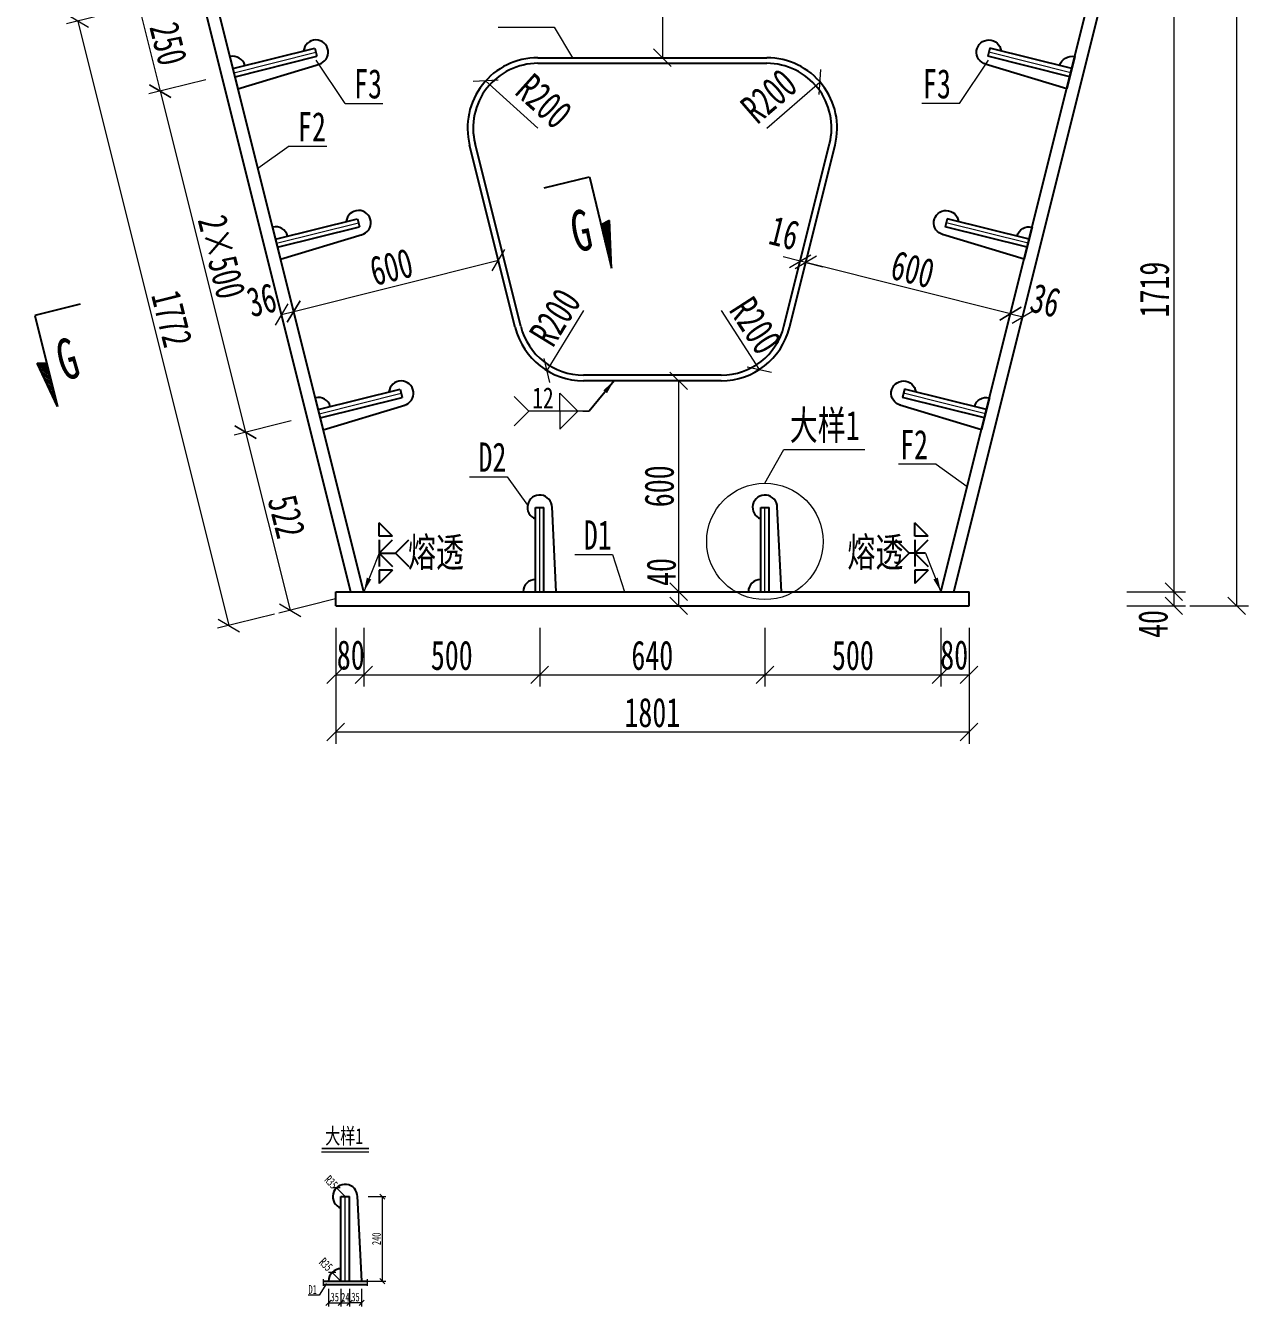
# Model space of a CAD drawing. Header units: millimetres. Extents: x -411717 to -116098, y 0 to 693159.
# Drawn here: x -184291 to -180815, y 360052 to 363695 of the extents above; entities that cross this region are included whole.
import ezdxf
from ezdxf.enums import TextEntityAlignment as Align

# ---------------------------------------------------------------- set-up
doc = ezdxf.new("R2010")
doc.units = ezdxf.units.MM
doc.header["$LTSCALE"] = 2
doc.header["$PDMODE"] = 3
doc.header["$PDSIZE"] = -10
doc.layers.get('Defpoints').update_dxf_attribs({"color": 8, "lineweight": 9})
doc.layers.add('dim', color=3, linetype='Continuous')
doc.layers.add('焊缝', color=7, linetype='Continuous')
for name, color, linetype, lineweight in [('加粗线', 6, 'Continuous', 25), ('文字', 7, 'Continuous', 15), ('标注', 4, 'Continuous', 13), ('横隔板', 6, 'Continuous', 25), ('细实线', 4, 'Continuous', 15), ('细线', 4, 'Continuous', 15), ('钢板粗线', 1, 'Continuous', 25)]:
    doc.layers.add(name, color=color, linetype=linetype, lineweight=lineweight)
doc.styles.add('111', font='仿宋_GB2312.ttf', dxfattribs={"width": 0.7})
doc.styles.add('BM_Dim', font='仿宋_GB2312.ttf', dxfattribs={"width": 0.85})
doc.styles.add('SMEDI', font='仿宋_GB2312.ttf', dxfattribs={"width": 0.75})
doc.styles.get("Standard").update_dxf_attribs({"font": '仿宋_GB2312.ttf'})
doc.dimstyles.new('200', dxfattribs={"dimscale": 0, "dimtxt": 2.5, "dimasz": 1.5, "dimexe": 1, "dimexo": 1, "dimgap": 0.4, "dimtad": 1, "dimdec": 0, "dimdsep": 46, "dimtxsty": '111', "dimblk": 'OBLIQUE', "dimcen": 0, "dimclrd": 256, "dimclre": 256, "dimclrt": 256, "dimadec": 1, "dimazin": 2, "dimtfac": 1, "dimtdec": 0, "dimtmove": 2, "dimatfit": 3, "dimfxl": 4, "dimfxlon": 1, "dimtolj": 1, "dimlwd": -1, "dimlwe": -1, "dimarcsym": 0})
doc.dimstyles.new('MSteel_1.0_1.0', dxfattribs={"dimtxt": 3, "dimasz": 1.2, "dimexe": 1, "dimexo": 1, "dimgap": 1, "dimtad": 3, "dimtoh": 1, "dimdec": 0, "dimzin": 0, "dimdsep": 46, "dimtxsty": 'Standard', "dimblk": 'ARCHTICK', "dimcen": 0.09, "dimclrd": 3, "dimclre": 3, "dimadec": 0, "dimazin": 0, "dimtfac": 1, "dimtdec": 4, "dimtofl": 0, "dimtmove": 0, "dimatfit": 3, "dimfxl": 1, "dimtolj": 1, "dimtzin": 0, "dimarcsym": 0})

# ---------------------------------------------------------------- blocks, each defined once
blk = doc.blocks.new('_Oblique')
at = {"color": 0, "linetype": 'ByBlock', "lineweight": -2}
blk.add_line((-0.5, -0.5), (0.5, 0.5), dxfattribs=at)
blk = doc.blocks.new('*D45')
at = {"layer": 'Defpoints', "color": 0, "transparency": 16777216}
for p in [(-182089.4, 363024.8), (-182094.7, 363003.7), (-182079.2, 362999.8)]:
    blk.add_point(p, dxfattribs=at)
at = {"layer": '细实线', "transparency": 16777216}
for p, q in [((-182089.4, 363024.8), (-182081.3, 363057.2)), ((-182073.9, 363020.9), (-182065.8, 363053.3)), ((-182089.4, 363024.8), (-182137.9, 363036.9)), ((-182073.9, 363020.9), (-182089.4, 363024.8)), ((-182073.9, 363020.9), (-182025.4, 363008.8))]:
    blk.add_line(p, q, dxfattribs=at)
at = {"layer": '细实线', "transparency": 16777216, "xscale": 50, "yscale": 50, "zscale": 50}
for p, rotation in [((-182089.4, 363024.8), 345.9637565319724), ((-182073.9, 363020.9), 165.9637565319724)]:
    blk.add_blockref('_Oblique', p, dxfattribs=dict(at, rotation=rotation))
at = {"layer": '细实线', "transparency": 16777216, "insert": (-182134.9, 363104.7), "char_height": 83.33, "attachment_point": 5, "rotation": 345.9638, "style": '111'}
blk.add_mtext('\\A1;16', dxfattribs=at)
blk = doc.blocks.new('*D40')
at = {"layer": 'Defpoints', "color": 0, "transparency": 16777216}
for p in [(-182618.6, 362684.5), (-182495.8, 362084.5), (-182435, 362084.5)]:
    blk.add_point(p, dxfattribs=at)
at = {"layer": '细实线', "transparency": 16777216}
for p, q in [((-182568.4, 362684.5), (-182401.7, 362684.5)), ((-182435, 362684.5), (-182435, 362084.5)), ((-182462.4, 362084.5), (-182401.7, 362084.5))]:
    blk.add_line(p, q, dxfattribs=at)
at = {"layer": '细实线', "transparency": 16777216, "xscale": 49.99999999999995, "yscale": 49.99999999999995, "zscale": 49.99999999999995}
for p, rotation in [((-182435, 362684.5), 90), ((-182435, 362084.5), 270)]:
    blk.add_blockref('_Oblique', p, dxfattribs=dict(at, rotation=rotation))
at = {"layer": '细实线', "transparency": 16777216, "insert": (-182490, 362384.5), "char_height": 83.33, "attachment_point": 5, "rotation": 90, "style": '111'}
blk.add_mtext('\\A1;600', dxfattribs=at)
blk = doc.blocks.new('*D46')
at = {"layer": 'Defpoints', "color": 0, "transparency": 16777216}
for p in [(-182509.8, 364003.5), (-182509.8, 363603.5), (-182481.3, 363603.5)]:
    blk.add_point(p, dxfattribs=at)
at = {"layer": '细实线', "transparency": 16777216}
for p, q in [((-182481.3, 364003.5), (-182447.9, 364003.5)), ((-182481.3, 364003.5), (-182481.3, 363603.5)), ((-182481.3, 363603.5), (-182447.9, 363603.5))]:
    blk.add_line(p, q, dxfattribs=at)
at = {"layer": '细实线', "transparency": 16777216, "xscale": 49.99999999999995, "yscale": 49.99999999999995, "zscale": 49.99999999999995}
for p, rotation in [((-182481.3, 364003.5), 90), ((-182481.3, 363603.5), 270)]:
    blk.add_blockref('_Oblique', p, dxfattribs=dict(at, rotation=rotation))
at = {"layer": '细实线', "transparency": 16777216, "insert": (-182536.3, 363803.5), "char_height": 83.33, "attachment_point": 5, "rotation": 90, "style": '111'}
blk.add_mtext('\\A1;400', dxfattribs=at)
blk = doc.blocks.new('*D43')
at = {"layer": 'Defpoints', "color": 0, "transparency": 16777216}
for p in [(-182947.3, 363027.5), (-182947.3, 363027.3), (-183529.4, 362881.8)]:
    blk.add_point(p, dxfattribs=at)
at = {"layer": '细实线', "transparency": 16777216}
for p, q in [((-182947.3, 363027.5), (-182955.4, 363059.8)), ((-183529.4, 362882), (-182947.3, 363027.5)), ((-183529.4, 362882), (-183537.5, 362914.3))]:
    blk.add_line(p, q, dxfattribs=at)
at = {"layer": '细实线', "transparency": 16777216, "xscale": 49.99999999999995, "yscale": 49.99999999999995, "zscale": 49.99999999999995}
for p, rotation in [((-182947.3, 363027.5), 14.03624346793188), ((-183529.4, 362882), 194.0362434679319)]:
    blk.add_blockref('_Oblique', p, dxfattribs=dict(at, rotation=rotation))
at = {"layer": '细实线', "transparency": 16777216, "insert": (-183251.7, 363008.1), "char_height": 83.33, "attachment_point": 5, "rotation": 14.0362, "style": '111'}
blk.add_mtext('\\A1;600', dxfattribs=at)
blk = doc.blocks.new('*D44')
at = {"layer": 'Defpoints', "color": 0, "transparency": 16777216}
for p in [(-182073.9, 363020.9), (-182073.9, 363020.9), (-181491.8, 362875.4)]:
    blk.add_point(p, dxfattribs=at)
at = {"layer": '细实线', "transparency": 16777216}
for p, q in [((-182073.9, 363020.9), (-182082, 362988.6)), ((-181491.8, 362875.4), (-182073.9, 363020.9)), ((-181491.8, 362875.4), (-181499.9, 362843.1))]:
    blk.add_line(p, q, dxfattribs=at)
at = {"layer": '细实线', "transparency": 16777216, "xscale": 49.99999999999995, "yscale": 49.99999999999995, "zscale": 49.99999999999995}
for p, rotation in [((-182073.9, 363020.9), 165.9637565320641), ((-181491.8, 362875.4), 345.9637565320641)]:
    blk.add_blockref('_Oblique', p, dxfattribs=dict(at, rotation=rotation))
at = {"layer": '细实线', "transparency": 16777216, "insert": (-181769.5, 363001.5), "char_height": 83.33, "attachment_point": 5, "rotation": 345.9638, "style": '111'}
blk.add_mtext('\\A1;600', dxfattribs=at)
blk = doc.blocks.new('24-240加劲 有过焊孔')
at = {"layer": 'Defpoints'}
blk.add_line((0, 0), (0, 240), dxfattribs=at)
at = {"layer": '钢板粗线'}
for p, q in [((-12, 0), (-12, 240)), ((-12, 240), (12, 240)), ((12, 0), (12, 240)), ((47, 0), (35, 241.7)), ((-47, 0), (47, 0))]:
    blk.add_line(p, q, dxfattribs=at)
for centre, start, end in [((0, 240), 0, 249.949), ((-12, 0), 90, 180)]:
    blk.add_arc(centre, 35, start, end, dxfattribs=at)
blk = doc.blocks.new('*D60')
at = {"layer": 'Defpoints', "color": 0, "transparency": 16777216}
for p in [(-183582, 362944), (-183547.1, 362952.7), (-183529.4, 362882)]:
    blk.add_point(p, dxfattribs=at)
at = {"layer": '标注', "transparency": 16777216}
for p, q in [((-183573.9, 362911.6), (-183556.2, 362840.9)), ((-183539, 362920.3), (-183521.3, 362849.6)), ((-183564.3, 362873.2), (-183529.4, 362882))]:
    blk.add_line(p, q, dxfattribs=at)
at = {"layer": '标注', "transparency": 16777216, "xscale": 49.99999999999987, "yscale": 49.99999999999987, "zscale": 49.99999999999987}
for p, rotation in [((-183564.3, 362873.2), 194.0362434680276), ((-183529.4, 362882), 14.03624346802759)]:
    blk.add_blockref('_Oblique', p, dxfattribs=dict(at, rotation=rotation))
at = {"layer": '标注', "transparency": 16777216, "insert": (-183620.6, 362914.1), "char_height": 83.33, "attachment_point": 5, "rotation": 14.0362, "style": '111'}
blk.add_mtext('\\A1;36', dxfattribs=at)
blk = doc.blocks.new('*D61')
at = {"layer": 'Defpoints', "color": 0, "transparency": 16777216}
for p in [(-181452.8, 363031.3), (-181417.9, 363022.6), (-181456.9, 362866.7)]:
    blk.add_point(p, dxfattribs=at)
at = {"layer": '标注', "transparency": 16777216}
for p, q in [((-181460.9, 362999), (-181499.9, 362843.1)), ((-181426, 362990.2), (-181464.9, 362834.3)), ((-181491.8, 362875.4), (-181456.9, 362866.7))]:
    blk.add_line(p, q, dxfattribs=at)
at = {"layer": '标注', "transparency": 16777216, "xscale": 49.99999999999987, "yscale": 49.99999999999987, "zscale": 49.99999999999987}
for p, rotation in [((-181491.8, 362875.4), 165.9637565320848), ((-181456.9, 362866.7), 345.9637565320847)]:
    blk.add_blockref('_Oblique', p, dxfattribs=dict(at, rotation=rotation))
at = {"layer": '标注', "transparency": 16777216, "insert": (-181392.3, 362913), "char_height": 83.33, "attachment_point": 5, "rotation": 345.9638, "style": '111'}
blk.add_mtext('\\A1;36', dxfattribs=at)
blk = doc.blocks.new('*D62')
at = {"layer": 'Defpoints', "color": 0, "transparency": 16777216}
for p in [(-182337.8, 362084.5), (-182435, 362044.5), (-182337.8, 362044.5)]:
    blk.add_point(p, dxfattribs=at)
at = {"layer": '标注', "transparency": 16777216}
for p, q in [((-182371.1, 362084.5), (-182468.4, 362084.5)), ((-182435, 362084.5), (-182435, 362044.5)), ((-182371.1, 362044.5), (-182468.4, 362044.5))]:
    blk.add_line(p, q, dxfattribs=at)
at = {"layer": '标注', "transparency": 16777216, "xscale": 49.99999999999987, "yscale": 49.99999999999987, "zscale": 49.99999999999987}
for p, rotation in [((-182435, 362084.5), 90), ((-182435, 362044.5), 270)]:
    blk.add_blockref('_Oblique', p, dxfattribs=dict(at, rotation=rotation))
at = {"layer": '标注', "transparency": 16777216, "insert": (-182484.2, 362140.6), "char_height": 83.33, "attachment_point": 5, "rotation": 90, "style": '111'}
blk.add_mtext('\\A1;40', dxfattribs=at)
blk = doc.blocks.new('*D106')
at = {"layer": 'Defpoints', "color": 0, "transparency": 16777216}
for p in [(-183410, 362084.5), (-183330, 362084.5), (-183330, 361848.2)]:
    blk.add_point(p, dxfattribs=at)
at = {"layer": '标注', "transparency": 16777216}
for p, q in [((-183410, 361981.5), (-183410, 361814.8)), ((-183330, 361981.5), (-183330, 361814.8)), ((-183410, 361848.2), (-183330, 361848.2))]:
    blk.add_line(p, q, dxfattribs=at)
at = {"layer": '标注', "transparency": 16777216, "xscale": 49.99999999999987, "yscale": 49.99999999999987, "zscale": 49.99999999999987, "rotation": 180}
blk.add_blockref('_Oblique', (-183410, 361848.2), dxfattribs=at)
at = {"layer": '标注', "transparency": 16777216, "xscale": 49.99999999999987, "yscale": 49.99999999999987, "zscale": 49.99999999999987}
blk.add_blockref('_Oblique', (-183330, 361848.2), dxfattribs=at)
at = {"layer": '标注', "transparency": 16777216, "insert": (-183367.1, 361904.2), "char_height": 83.33, "attachment_point": 5, "style": '111'}
blk.add_mtext('\\A1;80', dxfattribs=at)
blk = doc.blocks.new('*D107')
at = {"layer": 'Defpoints', "color": 0, "transparency": 16777216}
for p in [(-183330, 362084.5), (-182830, 362084.5), (-182830, 361848.2)]:
    blk.add_point(p, dxfattribs=at)
at = {"layer": '标注', "transparency": 16777216}
for p, q in [((-183330, 361981.5), (-183330, 361814.8)), ((-182830, 361981.5), (-182830, 361814.8)), ((-183330, 361848.2), (-182830, 361848.2))]:
    blk.add_line(p, q, dxfattribs=at)
at = {"layer": '标注', "transparency": 16777216, "xscale": 49.99999999999987, "yscale": 49.99999999999987, "zscale": 49.99999999999987, "rotation": 180}
blk.add_blockref('_Oblique', (-183330, 361848.2), dxfattribs=at)
at = {"layer": '标注', "transparency": 16777216, "xscale": 49.99999999999987, "yscale": 49.99999999999987, "zscale": 49.99999999999987}
blk.add_blockref('_Oblique', (-182830, 361848.2), dxfattribs=at)
at = {"layer": '标注', "transparency": 16777216, "insert": (-183080, 361903.2), "char_height": 83.33, "attachment_point": 5, "style": '111'}
blk.add_mtext('\\A1;500', dxfattribs=at)
blk = doc.blocks.new('*D108')
at = {"layer": 'Defpoints', "color": 0, "transparency": 16777216}
for p in [(-182830, 362084.5), (-182189.8, 362084.5), (-182189.8, 361848.2)]:
    blk.add_point(p, dxfattribs=at)
at = {"layer": '标注', "transparency": 16777216}
for p, q in [((-182830, 361981.5), (-182830, 361814.8)), ((-182189.8, 361981.5), (-182189.8, 361814.8)), ((-182830, 361848.2), (-182189.8, 361848.2))]:
    blk.add_line(p, q, dxfattribs=at)
at = {"layer": '标注', "transparency": 16777216, "xscale": 49.99999999999987, "yscale": 49.99999999999987, "zscale": 49.99999999999987, "rotation": 180}
blk.add_blockref('_Oblique', (-182830, 361848.2), dxfattribs=at)
at = {"layer": '标注', "transparency": 16777216, "xscale": 49.99999999999987, "yscale": 49.99999999999987, "zscale": 49.99999999999987}
blk.add_blockref('_Oblique', (-182189.8, 361848.2), dxfattribs=at)
at = {"layer": '标注', "transparency": 16777216, "insert": (-182509.9, 361903.2), "char_height": 83.33, "attachment_point": 5, "style": '111'}
blk.add_mtext('\\A1;640', dxfattribs=at)
blk = doc.blocks.new('*D109')
at = {"layer": 'Defpoints', "color": 0, "transparency": 16777216}
for p in [(-182189.8, 362084.5), (-181689.5, 362084.5), (-181689.5, 361848.2)]:
    blk.add_point(p, dxfattribs=at)
at = {"layer": '标注', "transparency": 16777216}
for p, q in [((-182189.8, 361981.5), (-182189.8, 361814.8)), ((-181689.5, 361981.5), (-181689.5, 361814.8)), ((-182189.8, 361848.2), (-181689.5, 361848.2))]:
    blk.add_line(p, q, dxfattribs=at)
at = {"layer": '标注', "transparency": 16777216, "xscale": 49.99999999999987, "yscale": 49.99999999999987, "zscale": 49.99999999999987, "rotation": 180}
blk.add_blockref('_Oblique', (-182189.8, 361848.2), dxfattribs=at)
at = {"layer": '标注', "transparency": 16777216, "xscale": 49.99999999999987, "yscale": 49.99999999999987, "zscale": 49.99999999999987}
blk.add_blockref('_Oblique', (-181689.5, 361848.2), dxfattribs=at)
at = {"layer": '标注', "transparency": 16777216, "insert": (-181939.7, 361903.2), "char_height": 83.33, "attachment_point": 5, "style": '111'}
blk.add_mtext('\\A1;500', dxfattribs=at)
blk = doc.blocks.new('*D110')
at = {"layer": 'Defpoints', "color": 0, "transparency": 16777216}
for p in [(-181689.5, 362084.5), (-181609.5, 362084.5), (-181609.5, 361848.2)]:
    blk.add_point(p, dxfattribs=at)
at = {"layer": '标注', "transparency": 16777216}
for p, q in [((-181689.5, 361981.5), (-181689.5, 361814.8)), ((-181609.5, 361981.5), (-181609.5, 361814.8)), ((-181689.5, 361848.2), (-181609.5, 361848.2))]:
    blk.add_line(p, q, dxfattribs=at)
at = {"layer": '标注', "transparency": 16777216, "xscale": 49.99999999999987, "yscale": 49.99999999999987, "zscale": 49.99999999999987, "rotation": 180}
blk.add_blockref('_Oblique', (-181689.5, 361848.2), dxfattribs=at)
at = {"layer": '标注', "transparency": 16777216, "xscale": 49.99999999999987, "yscale": 49.99999999999987, "zscale": 49.99999999999987}
blk.add_blockref('_Oblique', (-181609.5, 361848.2), dxfattribs=at)
at = {"layer": '标注', "transparency": 16777216, "insert": (-181651.7, 361904.4), "char_height": 83.33, "attachment_point": 5, "style": '111'}
blk.add_mtext('\\A1;80', dxfattribs=at)
blk = doc.blocks.new('*D118')
at = {"layer": 'Defpoints', "color": 0, "transparency": 16777216}
for p in [(-181425.4, 363803.5), (-181855.1, 362084.5), (-181027.3, 362084.5)]:
    blk.add_point(p, dxfattribs=at)
at = {"layer": '标注', "transparency": 16777216}
for p, q in [((-181160.6, 363803.5), (-180993.9, 363803.5)), ((-181027.3, 363803.5), (-181027.3, 362084.5)), ((-181160.6, 362084.5), (-180993.9, 362084.5))]:
    blk.add_line(p, q, dxfattribs=at)
at = {"layer": '标注', "transparency": 16777216, "xscale": 49.99999999999987, "yscale": 49.99999999999987, "zscale": 49.99999999999987}
for p, rotation in [((-181027.3, 363803.5), 90), ((-181027.3, 362084.5), 270)]:
    blk.add_blockref('_Oblique', p, dxfattribs=dict(at, rotation=rotation))
at = {"layer": '标注', "transparency": 16777216, "insert": (-181082.3, 362944), "char_height": 83.33, "attachment_point": 5, "rotation": 90, "style": '111'}
blk.add_mtext('\\A1;1719', dxfattribs=at)
blk = doc.blocks.new('*D120')
at = {"layer": 'Defpoints', "color": 0, "transparency": 16777216}
for p in [(-181635.9, 362084.5), (-181635.9, 362044.5), (-181027.3, 362044.5)]:
    blk.add_point(p, dxfattribs=at)
at = {"layer": '标注', "transparency": 16777216}
for p, q in [((-181160.6, 362084.5), (-180993.9, 362084.5)), ((-181027.3, 362084.5), (-181027.3, 362044.5)), ((-181160.6, 362044.5), (-180993.9, 362044.5))]:
    blk.add_line(p, q, dxfattribs=at)
at = {"layer": '标注', "transparency": 16777216, "xscale": 49.99999999999987, "yscale": 49.99999999999987, "zscale": 49.99999999999987}
for p, rotation in [((-181027.3, 362084.5), 90), ((-181027.3, 362044.5), 270)]:
    blk.add_blockref('_Oblique', p, dxfattribs=dict(at, rotation=rotation))
at = {"layer": '标注', "transparency": 16777216, "insert": (-181086.2, 361992.8), "char_height": 83.33, "attachment_point": 5, "rotation": 90, "style": '111'}
blk.add_mtext('\\A1;40', dxfattribs=at)
blk = doc.blocks.new('*D184')
at = {"layer": 'Defpoints', "color": 0, "transparency": 16777216}
for p in [(-183407.4, 360389.3), (-183383.1, 360364)]:
    blk.add_point(p, dxfattribs=at)
at = {"layer": '标注', "transparency": 16777216}
blk.add_line((-183383.1, 360364), (-183407.4, 360389.3), dxfattribs=at)
at = {"layer": '标注', "transparency": 16777216, "xscale": 14.99999999999998, "yscale": 14.99999999999998, "zscale": 14.99999999999998, "rotation": 133.9349560722964}
blk.add_blockref('_Oblique', (-183407.4, 360389.3), dxfattribs=at)
at = {"layer": '标注', "transparency": 16777216, "insert": (-183422.9, 360405.4), "char_height": 25, "attachment_point": 5, "rotation": 313.935, "style": '111'}
blk.add_mtext('\\A1;R35', dxfattribs=at)
blk = doc.blocks.new('*D185')
at = {"layer": 'Defpoints', "color": 0, "transparency": 16777216}
for p in [(-183430.1, 360124), (-183395.1, 360124), (-183395.1, 360061.9)]:
    blk.add_point(p, dxfattribs=at)
at = {"layer": '标注', "transparency": 16777216}
for p, q in [((-183430.1, 360101.9), (-183430.1, 360051.9)), ((-183395.1, 360101.9), (-183395.1, 360051.9)), ((-183430.1, 360061.9), (-183395.1, 360061.9))]:
    blk.add_line(p, q, dxfattribs=at)
at = {"layer": '标注', "transparency": 16777216, "xscale": 14.99999999999998, "yscale": 14.99999999999998, "zscale": 14.99999999999998, "rotation": 180}
blk.add_blockref('_Oblique', (-183430.1, 360061.9), dxfattribs=at)
at = {"layer": '标注', "transparency": 16777216, "xscale": 14.99999999999998, "yscale": 14.99999999999998, "zscale": 14.99999999999998}
blk.add_blockref('_Oblique', (-183395.1, 360061.9), dxfattribs=at)
at = {"layer": '标注', "transparency": 16777216, "insert": (-183412.6, 360078.4), "char_height": 25, "attachment_point": 5, "style": '111'}
blk.add_mtext('\\A1;35', dxfattribs=at)
blk = doc.blocks.new('*D186')
at = {"layer": 'Defpoints', "color": 0, "transparency": 16777216}
for p in [(-183395.1, 360124), (-183371.1, 360124), (-183371.1, 360061.9)]:
    blk.add_point(p, dxfattribs=at)
at = {"layer": '标注', "transparency": 16777216}
for p, q in [((-183395.1, 360101.9), (-183395.1, 360051.9)), ((-183371.1, 360101.9), (-183371.1, 360051.9)), ((-183395.1, 360061.9), (-183371.1, 360061.9))]:
    blk.add_line(p, q, dxfattribs=at)
at = {"layer": '标注', "transparency": 16777216, "xscale": 14.99999999999998, "yscale": 14.99999999999998, "zscale": 14.99999999999998, "rotation": 180}
blk.add_blockref('_Oblique', (-183395.1, 360061.9), dxfattribs=at)
at = {"layer": '标注', "transparency": 16777216, "xscale": 14.99999999999998, "yscale": 14.99999999999998, "zscale": 14.99999999999998}
blk.add_blockref('_Oblique', (-183371.1, 360061.9), dxfattribs=at)
at = {"layer": '标注', "transparency": 16777216, "insert": (-183382.6, 360077.8), "char_height": 25, "attachment_point": 5, "style": '111'}
blk.add_mtext('\\A1;24', dxfattribs=at)
blk = doc.blocks.new('*D187')
at = {"layer": 'Defpoints', "color": 0, "transparency": 16777216}
for p in [(-183371.1, 360124), (-183336.2, 360124), (-183371.1, 360061.9)]:
    blk.add_point(p, dxfattribs=at)
at = {"layer": '标注', "transparency": 16777216}
for p, q in [((-183371.1, 360101.9), (-183371.1, 360051.9)), ((-183336.2, 360101.9), (-183336.2, 360051.9)), ((-183336.2, 360061.9), (-183371.1, 360061.9))]:
    blk.add_line(p, q, dxfattribs=at)
at = {"layer": '标注', "transparency": 16777216, "xscale": 14.99999999999998, "yscale": 14.99999999999998, "zscale": 14.99999999999998, "rotation": 180}
blk.add_blockref('_Oblique', (-183371.1, 360061.9), dxfattribs=at)
at = {"layer": '标注', "transparency": 16777216, "xscale": 14.99999999999998, "yscale": 14.99999999999998, "zscale": 14.99999999999998}
blk.add_blockref('_Oblique', (-183336.2, 360061.9), dxfattribs=at)
at = {"layer": '标注', "transparency": 16777216, "insert": (-183353.6, 360078.4), "char_height": 25, "attachment_point": 5, "style": '111'}
blk.add_mtext('\\A1;35', dxfattribs=at)
blk = doc.blocks.new('*D188')
at = {"layer": 'Defpoints', "color": 0, "transparency": 16777216}
for p in [(-183419.9, 360148.7), (-183395.1, 360124)]:
    blk.add_point(p, dxfattribs=at)
at = {"layer": '标注', "transparency": 16777216}
blk.add_line((-183395.1, 360124), (-183419.9, 360148.7), dxfattribs=at)
at = {"layer": '标注', "transparency": 16777216, "xscale": 14.99999999999998, "yscale": 14.99999999999998, "zscale": 14.99999999999998, "rotation": 135.2319661219903}
blk.add_blockref('_Oblique', (-183419.9, 360148.7), dxfattribs=at)
at = {"layer": '标注', "transparency": 16777216, "insert": (-183437.8, 360171.2), "char_height": 25, "attachment_point": 5, "rotation": 315.232, "style": '111'}
blk.add_mtext('\\A1;R35', dxfattribs=at)
blk = doc.blocks.new('*D482')
at = {"layer": 'Defpoints', "color": 0, "transparency": 16777216}
for p in [(-183759.8, 363803.5), (-183699.1, 363560.9), (-183908.8, 363508.5)]:
    blk.add_point(p, dxfattribs=at)
at = {"layer": '标注', "transparency": 16777216}
for p, q in [((-183840, 363783.4), (-184001.7, 363743)), ((-183969.4, 363751.1), (-183908.8, 363508.5)), ((-183779.4, 363540.9), (-183941.1, 363500.4))]:
    blk.add_line(p, q, dxfattribs=at)
at = {"layer": '标注', "transparency": 16777216, "xscale": 49.99999999999987, "yscale": 49.99999999999987, "zscale": 49.99999999999987}
for p, rotation in [((-183969.4, 363751.1), 104.0362434679232), ((-183908.8, 363508.5), 284.0362434679232)]:
    blk.add_blockref('_Oblique', p, dxfattribs=dict(at, rotation=rotation))
at = {"layer": '标注', "transparency": 16777216, "insert": (-183885.7, 363643.1), "char_height": 83.33, "attachment_point": 5, "rotation": 284.0362, "style": '111'}
blk.add_mtext('\\A1;250', dxfattribs=at)
blk = doc.blocks.new('*D483')
at = {"layer": 'Defpoints', "color": 0, "transparency": 16777216}
for p in [(-183699.1, 363560.9), (-183456.6, 362590.8), (-183666.2, 362538.4)]:
    blk.add_point(p, dxfattribs=at)
at = {"layer": '标注', "transparency": 16777216}
for p, q in [((-183779.4, 363540.9), (-183941.1, 363500.4)), ((-183908.8, 363508.5), (-183666.2, 362538.4)), ((-183536.9, 362570.7), (-183698.6, 362530.3))]:
    blk.add_line(p, q, dxfattribs=at)
at = {"layer": '标注', "transparency": 16777216, "xscale": 49.99999999999987, "yscale": 49.99999999999987, "zscale": 49.99999999999987}
for p, rotation in [((-183908.8, 363508.5), 104.0362434676959), ((-183666.2, 362538.4), 284.036243467696)]:
    blk.add_blockref('_Oblique', p, dxfattribs=dict(at, rotation=rotation))
at = {"layer": '标注', "transparency": 16777216, "insert": (-183734.1, 363036.8), "char_height": 83.33, "attachment_point": 5, "rotation": 284.0362, "style": '111'}
blk.add_mtext('\\A1;2×500', dxfattribs=at)
blk = doc.blocks.new('*D496')
at = {"layer": 'Defpoints', "color": 0, "transparency": 16777216}
for p in [(-183759.8, 363803.5), (-183330, 362084.5), (-183713.6, 361988.5)]:
    blk.add_point(p, dxfattribs=at)
at = {"layer": '标注', "transparency": 16777216}
for p, q in [((-184014, 363739.9), (-184175.7, 363699.5)), ((-184143.4, 363707.5), (-183713.6, 361988.5)), ((-183584.3, 362020.9), (-183746, 361980.5))]:
    blk.add_line(p, q, dxfattribs=at)
at = {"layer": '标注', "transparency": 16777216, "xscale": 49.99999999999987, "yscale": 49.99999999999987, "zscale": 49.99999999999987}
for p, rotation in [((-184143.4, 363707.5), 104.0362434679265), ((-183713.6, 361988.5), 284.0362434679265)]:
    blk.add_blockref('_Oblique', p, dxfattribs=dict(at, rotation=rotation))
at = {"layer": '标注', "transparency": 16777216, "insert": (-183875.2, 362861.4), "char_height": 83.33, "attachment_point": 5, "rotation": 284.0362, "style": '111'}
blk.add_mtext('\\A1;1772', dxfattribs=at)
blk = doc.blocks.new('*D497')
at = {"layer": 'Defpoints', "color": 0, "transparency": 16777216}
for p in [(-183456.6, 362590.8), (-183330, 362084.5), (-183539.6, 362032.1)]:
    blk.add_point(p, dxfattribs=at)
at = {"layer": '标注', "transparency": 16777216}
for p, q in [((-183536.9, 362570.7), (-183698.6, 362530.3)), ((-183666.2, 362538.4), (-183539.6, 362032.1)), ((-183410.3, 362064.4), (-183572, 362024))]:
    blk.add_line(p, q, dxfattribs=at)
at = {"layer": '标注', "transparency": 16777216, "xscale": 49.99999999999987, "yscale": 49.99999999999987, "zscale": 49.99999999999987}
for p, rotation in [((-183666.2, 362538.4), 104.0362434764056), ((-183539.6, 362032.1), 284.0362434764056)]:
    blk.add_blockref('_Oblique', p, dxfattribs=dict(at, rotation=rotation))
at = {"layer": '标注', "transparency": 16777216, "insert": (-183549.6, 362298.6), "char_height": 83.33, "attachment_point": 5, "rotation": 284.0362, "style": '111'}
blk.add_mtext('\\A1;522', dxfattribs=at)
blk = doc.blocks.new('*D535')
at = {"layer": 'Defpoints', "color": 0, "transparency": 16777216}
for p in [(-183410, 362044.5), (-181609.5, 362044.5), (-183410, 361685.6)]:
    blk.add_point(p, dxfattribs=at)
at = {"layer": '标注', "transparency": 16777216}
for p, q in [((-183410, 361818.9), (-183410, 361652.2)), ((-181609.5, 361818.9), (-181609.5, 361652.2)), ((-181609.5, 361685.6), (-183410, 361685.6))]:
    blk.add_line(p, q, dxfattribs=at)
at = {"layer": '标注', "transparency": 16777216, "xscale": 49.99999999999987, "yscale": 49.99999999999987, "zscale": 49.99999999999987, "rotation": 180}
blk.add_blockref('_Oblique', (-183410, 361685.6), dxfattribs=at)
at = {"layer": '标注', "transparency": 16777216, "xscale": 49.99999999999987, "yscale": 49.99999999999987, "zscale": 49.99999999999987}
blk.add_blockref('_Oblique', (-181609.5, 361685.6), dxfattribs=at)
at = {"layer": '标注', "transparency": 16777216, "insert": (-182509.8, 361740.6), "char_height": 83.33, "attachment_point": 5, "style": '111'}
blk.add_mtext('\\A1;1801', dxfattribs=at)
blk = doc.blocks.new('*D719')
at = {"layer": 'Defpoints', "color": 0, "transparency": 16777216}
for p in [(-183371.1, 360364), (-183371.1, 360124), (-183277.4, 360124)]:
    blk.add_point(p, dxfattribs=at)
at = {"layer": '标注', "transparency": 16777216}
for p, q in [((-183317.4, 360364), (-183267.4, 360364)), ((-183277.4, 360364), (-183277.4, 360124)), ((-183317.4, 360124), (-183267.4, 360124))]:
    blk.add_line(p, q, dxfattribs=at)
at = {"layer": '标注', "transparency": 16777216, "xscale": 14.99999999999998, "yscale": 14.99999999999998, "zscale": 14.99999999999998}
for p, rotation in [((-183277.4, 360364), 90), ((-183277.4, 360124), 270)]:
    blk.add_blockref('_Oblique', p, dxfattribs=dict(at, rotation=rotation))
at = {"layer": '标注', "transparency": 16777216, "insert": (-183293.9, 360244), "char_height": 25, "attachment_point": 5, "rotation": 90, "style": '111'}
blk.add_mtext('\\A1;240', dxfattribs=at)
blk = doc.blocks.new('*D816')
at = {"layer": 'Defpoints', "color": 0, "transparency": 16777216}
for p in [(-182983.8, 363537.3), (-182835.2, 363403.5)]:
    blk.add_point(p, dxfattribs=at)
at = {"layer": '标注', "transparency": 16777216}
blk.add_line((-182835.2, 363403.5), (-182983.8, 363537.3), dxfattribs=at)
at = {"layer": '标注', "transparency": 16777216, "xscale": 49.99999999999994, "yscale": 49.99999999999994, "zscale": 49.99999999999994, "rotation": 138.0092345826476}
blk.add_blockref('_Oblique', (-182983.8, 363537.3), dxfattribs=at)
at = {"layer": '标注', "transparency": 16777216, "insert": (-182817.9, 363479.6), "char_height": 83.33, "attachment_point": 5, "rotation": 318.0092, "style": '111'}
blk.add_mtext('\\A1;R200', dxfattribs=at)
blk = doc.blocks.new('*D817')
at = {"layer": 'Defpoints', "color": 0, "transparency": 16777216}
for p in [(-182033.2, 363534.3), (-182184.4, 363403.5)]:
    blk.add_point(p, dxfattribs=at)
at = {"layer": '标注', "transparency": 16777216}
blk.add_line((-182184.4, 363403.5), (-182033.2, 363534.3), dxfattribs=at)
at = {"layer": '标注', "transparency": 16777216, "xscale": 49.99999999999994, "yscale": 49.99999999999994, "zscale": 49.99999999999994, "rotation": 40.86821977969286}
blk.add_blockref('_Oblique', (-182033.2, 363534.3), dxfattribs=at)
at = {"layer": '标注', "transparency": 16777216, "insert": (-182178.4, 363494.4), "char_height": 83.33, "attachment_point": 5, "rotation": 40.8682, "style": '111'}
blk.add_mtext('\\A1;R200', dxfattribs=at)
blk = doc.blocks.new('*D818')
at = {"layer": 'Defpoints', "color": 0, "transparency": 16777216}
for p in [(-182705.4, 362884.5), (-182810.1, 362714)]:
    blk.add_point(p, dxfattribs=at)
at = {"layer": '标注', "transparency": 16777216}
blk.add_line((-182705.4, 362884.5), (-182810.1, 362714), dxfattribs=at)
at = {"layer": '标注', "transparency": 16777216, "xscale": 49.99999999999994, "yscale": 49.99999999999994, "zscale": 49.99999999999994, "rotation": 238.4325774589531}
blk.add_blockref('_Oblique', (-182810.1, 362714), dxfattribs=at)
at = {"layer": '标注', "transparency": 16777216, "insert": (-182786.1, 362865.2), "char_height": 83.33, "attachment_point": 5, "rotation": 58.4326, "style": '111'}
blk.add_mtext('\\A1;R200', dxfattribs=at)
blk = doc.blocks.new('*D819')
at = {"layer": 'Defpoints', "color": 0, "transparency": 16777216}
for p in [(-182314.1, 362884.5), (-182205.8, 362716.4)]:
    blk.add_point(p, dxfattribs=at)
at = {"layer": '标注', "transparency": 16777216}
blk.add_line((-182314.1, 362884.5), (-182205.8, 362716.4), dxfattribs=at)
at = {"layer": '标注', "transparency": 16777216, "xscale": 49.99999999999994, "yscale": 49.99999999999994, "zscale": 49.99999999999994, "rotation": 302.8173830656056}
blk.add_blockref('_Oblique', (-182205.8, 362716.4), dxfattribs=at)
at = {"layer": '标注', "transparency": 16777216, "insert": (-182216.7, 362841.3), "char_height": 83.33, "attachment_point": 5, "rotation": 302.8174, "style": '111'}
blk.add_mtext('\\A1;R200', dxfattribs=at)
blk = doc.blocks.new('*D857')
at = {"layer": 'Defpoints', "color": 0, "transparency": 16777216}
for p in [(-181027.3, 365562.5), (-181027.3, 362044.5), (-180848.7, 362044.5)]:
    blk.add_point(p, dxfattribs=at)
at = {"layer": '标注', "transparency": 16777216}
for p, q in [((-180982.1, 365562.5), (-180815.4, 365562.5)), ((-180848.7, 365562.5), (-180848.7, 362044.5)), ((-180982.1, 362044.5), (-180815.4, 362044.5))]:
    blk.add_line(p, q, dxfattribs=at)
at = {"layer": '标注', "transparency": 16777216, "xscale": 49.99999999999995, "yscale": 49.99999999999995, "zscale": 49.99999999999995}
for p, rotation in [((-180848.7, 365562.5), 90), ((-180848.7, 362044.5), 270)]:
    blk.add_blockref('_Oblique', p, dxfattribs=dict(at, rotation=rotation))
at = {"layer": '标注', "transparency": 16777216, "insert": (-180903.7, 363803.5), "char_height": 83.33, "attachment_point": 5, "rotation": 90, "style": '111'}
blk.add_mtext('\\A1;3518', dxfattribs=at)
blk = doc.blocks.new('_ArchTick')
at = {"color": 0, "linetype": 'ByBlock', "const_width": 0.15}
blk.add_lwpolyline([(-0.5, -0.5), (0.5, 0.5)], dxfattribs=at)
blk = doc.blocks.new('剖面箭头')
at = {"layer": '钢板粗线', "ltscale": 10}
h = blk.add_hatch(dxfattribs=at)
h.set_pattern_fill('ANSI31', color=256, style=0)
h.set_pattern_definition([(45, (-182.99888, -777.8594), (-0.088388348, 0.088388348), [])])
h.paths.add_polyline_path([(6, -3), (3.15, -3), (3, -3.6)])
for p, q in [((0, 0), (0, -3)), ((0, -3), (6, -3)), ((6, -3), (3, -3.6)), ((3, -3.6), (3.15, -3))]:
    blk.add_line(p, q, dxfattribs=at)

msp = doc.modelspace()

# ---------------------------------------------------------------- linework, layer by layer
at = {"layer": 'Defpoints'}
msp.add_line((-183383.1, 360124), (-183383.1, 360364), dxfattribs=at)
at = {"layer": '加粗线', "ltscale": 100, "const_width": 5}
msp.add_lwpolyline([(-183450.3, 360501.2), (-183315.3, 360501.2)], dxfattribs=at)
at = {"layer": '标注'}
for p, q in [((-182189.8, 362393.1), (-182136.4, 362489.1)), ((-182136.4, 362489.1), (-181905.6, 362489.1)), ((-183436.4, 360116.9), (-183457, 360084.2)), ((-183445.9, 360129.7), (-183445.9, 360110.7)), ((-183320.3, 360129.7), (-183320.3, 360110.7)), ((-183457, 360084.2), (-183488.1, 360084.2))]:
    msp.add_line(p, q, dxfattribs=at)
msp.add_circle((-182189.8, 362227.6), 165.5, dxfattribs=at)
at = {"layer": '横隔板', "color": 2, "ltscale": 550}
for p, q in [((-183367.1, 362084.5), (-183796.9, 363803.5)), ((-183330, 362084.5), (-183759.8, 363803.5)), ((-181689.5, 362084.5), (-181259.8, 363803.5)), ((-181652.4, 362084.5), (-181222.7, 363803.5)), ((-182835.2, 363603.5), (-182184.4, 363603.5)), ((-182835.2, 363587.5), (-182184.4, 363587.5)), ((-182899.4, 362835.9), (-183029.2, 363354.9)), ((-182883.9, 362839.8), (-183013.7, 363358.8)), ((-182135.6, 362839.8), (-182005.9, 363358.8)), ((-182120.1, 362835.9), (-181990.4, 363354.9)), ((-182314.1, 362700.5), (-182705.4, 362700.5)), ((-182314.1, 362684.5), (-182705.4, 362684.5)), ((-183410, 362084.5), (-181609.5, 362084.5)), ((-183410, 362044.5), (-183410, 362084.5)), ((-181609.5, 362044.5), (-181609.5, 362084.5)), ((-183410, 362044.5), (-181609.5, 362044.5))]:
    msp.add_line(p, q, dxfattribs=at)
for centre, radius, start, end in [((-182835.2, 363403.5), 200, 90, 194.0362), ((-182184.4, 363403.5), 200, 345.9638, 90), ((-182835.2, 363403.5), 184, 90, 194.0362), ((-182184.4, 363403.5), 184, 345.9638, 90), ((-182705.4, 362884.5), 200, 194.0362, 270), ((-182705.4, 362884.5), 184, 194.0362, 270), ((-182314.1, 362884.5), 184, 270, 345.9638), ((-182314.1, 362884.5), 200, 270, 345.9638)]:
    msp.add_arc(centre, radius, start, end, dxfattribs=at)
at = {"layer": '焊缝', "color": 4}
for p, q in [((-183248.9, 362242.7), (-183286.7, 362280.5)), ((-183286.7, 362242.7), (-183286.7, 362280.5)), ((-181726, 362242.7), (-181763.8, 362280.5)), ((-181763.8, 362242.7), (-181763.8, 362280.5)), ((-183248.9, 362242.7), (-183286.7, 362242.7)), ((-183286.7, 362194.1), (-183248.9, 362231.9)), ((-183286.7, 362231.9), (-183286.7, 362156.3)), ((-183239.8, 362194.1), (-183202, 362231.9)), ((-181779.8, 362194.1), (-181817.6, 362231.9)), ((-181726, 362242.7), (-181763.8, 362242.7)), ((-181763.8, 362231.9), (-181763.8, 362156.3)), ((-181763.8, 362194.1), (-181726, 362231.9)), ((-183286.7, 362194.1), (-183239.8, 362194.1)), ((-183286.7, 362194.1), (-183248.9, 362156.3)), ((-183239.8, 362194.1), (-183202, 362156.3)), ((-181779.8, 362194.1), (-181817.6, 362156.3)), ((-181732.9, 362194.1), (-181779.8, 362194.1)), ((-181763.8, 362194.1), (-181726, 362156.3)), ((-183248.9, 362145.5), (-183286.7, 362145.5)), ((-183286.7, 362145.5), (-183286.7, 362107.7)), ((-183248.9, 362145.5), (-183286.7, 362107.7)), ((-181726, 362145.5), (-181763.8, 362145.5)), ((-181763.8, 362145.5), (-181763.8, 362107.7)), ((-181726, 362145.5), (-181763.8, 362107.7))]:
    msp.add_line(p, q, dxfattribs=at)
for points in [[(-183308.9, 362119.6), (-183321.4, 362124.6), (-183330, 362084.5)], [(-181710.7, 362119.6), (-181698.2, 362124.6), (-181689.5, 362084.5)]]:
    msp.add_solid(points, dxfattribs=at)
at = {"layer": '细实线'}
for p, q in [((-182948, 363690.1), (-182788.9, 363690.1)), ((-182788.9, 363690.1), (-182737, 363603.5)), ((-183383.3, 363473.6), (-183465.6, 363596.9)), ((-181636.2, 363473.6), (-181554, 363596.9)), ((-183383.3, 363473.6), (-183276, 363473.6)), ((-181636.2, 363473.6), (-181743.5, 363473.6)), ((-183542.7, 363351.4), (-183630.9, 363287.9)), ((-183542.7, 363351.4), (-183435.4, 363351.4)), ((-182773.2, 362597.9), (-182773.2, 362649.2)), ((-182721.8, 362597.9), (-182773.2, 362649.2)), ((-182861, 362597.9), (-182902.7, 362639.6)), ((-182861, 362597.9), (-182902.7, 362556.2)), ((-182689.1, 362597.9), (-182861, 362597.9)), ((-182773.2, 362597.9), (-182773.2, 362546.6)), ((-182721.8, 362597.9), (-182773.2, 362546.6)), ((-182707.5, 362597.9), (-182689.1, 362597.9)), ((-181702.8, 362447.5), (-181810.1, 362447.5)), ((-181702.8, 362447.5), (-181614.6, 362384)), ((-183029.7, 362411.7), (-182922.4, 362411.7)), ((-182922.4, 362411.7), (-182864.5, 362330.5)), ((-183286.7, 362194.1), (-183330, 362084.5)), ((-182730.2, 362190.3), (-182623, 362190.3)), ((-182623, 362190.3), (-182589.3, 362084.5)), ((-181732.9, 362194.1), (-181689.5, 362084.5))]:
    msp.add_line(p, q, dxfattribs=at)
at = {"layer": '细线', "ltscale": 100}
msp.add_line((-183450.3, 360491.2), (-183315.3, 360491.2), dxfattribs=at)
at = {"layer": '钢板粗线'}
for p, q in [((-183395.1, 360124), (-183395.1, 360364)), ((-183395.1, 360364), (-183371.1, 360364)), ((-183371.1, 360124), (-183371.1, 360364)), ((-183336.1, 360124), (-183348.1, 360365.8)), ((-183445.9, 360124), (-183320.3, 360124)), ((-183445.9, 360114), (-183320.3, 360114))]:
    msp.add_line(p, q, dxfattribs=at)
for centre, start, end in [((-183383.1, 360364), 0, 249.949), ((-183395.1, 360124), 90, 180)]:
    msp.add_arc(centre, 35, start, end, dxfattribs=at)

# ---------------------------------------------------------------- block references
at = {"layer": 'dim', "yscale": 44.44444444444441, "zscale": 44.44444444444441}
for p, xscale, rotation in [((-182817.7, 363233.5), -44.44444444444441, 103.3762161230799), ((-184136.2, 362902.6), 44.44444444444441, 284.0362434680488)]:
    msp.add_blockref('剖面箭头', p, dxfattribs=dict(at, xscale=xscale, rotation=rotation))
at = {"layer": '标注', "rotation": 284.0362434679557}
for p in [(-183699.1, 363560.9), (-183577.9, 363075.8), (-183456.6, 362590.8)]:
    msp.add_blockref('24-240加劲 有过焊孔', p, dxfattribs=at)
at = {"layer": '标注', "xscale": -1, "rotation": 75.96375653204433}
for p in [(-181320.4, 363560.9), (-181441.7, 363075.8), (-181562.9, 362590.8)]:
    msp.add_blockref('24-240加劲 有过焊孔', p, dxfattribs=at)
at = {"layer": '标注'}
for p in [(-182830, 362084.5), (-182189.8, 362084.5)]:
    msp.add_blockref('24-240加劲 有过焊孔', p, dxfattribs=at)

# ---------------------------------------------------------------- texts
at = {"width": 0.7}
msp.add_text('大样1', height=45, dxfattribs=at).set_placement((-183439.9, 360514))
at = {"layer": '文字', "style": 'BM_Dim', "width": 0.7}
for rotation, p in [(11.559, (-182700.8, 363054.9)), (15.8535, (-184156.9, 362690.6))]:
    msp.add_text('G', height=116.7, rotation=rotation, dxfattribs=at).set_placement(p, align=Align.CENTER)
at = {"layer": '标注', "insert": (-183475.4, 360100.1), "char_height": 25, "attachment_point": 5, "style": '111'}
msp.add_mtext('\\A1;D1', dxfattribs=at)
at = {"layer": '细实线', "width": 0.7}
for s, p in [('F3', (-183357.7, 363487.7)), ('F3', (-181740.4, 363487.7)), ('F2', (-183517.1, 363365.5)), ('大样1', (-182119.1, 362516.2)), ('F2', (-181805.4, 362461.6)), ('D2', (-183004.1, 362425.8)), ('D1', (-182704.6, 362204.4)), ('熔透', (-183204.6, 362155.4)), ('熔透', (-181955.3, 362155.8))]:
    msp.add_text(s, height=83.33, dxfattribs=at).set_placement(p)
at = {"layer": '细实线', "style": 'SMEDI', "width": 0.75}
msp.add_text('12', height=60, dxfattribs=at).set_placement((-182851.5, 362635.8), align=Align.MIDDLE_LEFT)

# ---------------------------------------------------------------- dimensions: what is measured, and where the dimension line sits
at = {"layer": '标注'}
for base, p1, p2, override, picture, middle in [((-180848.7, 362044.5), (-181027.3, 365562.5), (-181027.3, 362044.5), {"dimscale": 33.333333, "dimadec": 3, "dimarcsym": 1}, '*D857', (-180903.7, 363803.5)), ((-181027.3, 362084.5), (-181425.4, 363803.5), (-181855.1, 362084.5), {"dimscale": 33.333333, "dimarcsym": 1}, '*D118', (-181082.3, 362944)), ((-183277.4, 360124), (-183371.1, 360364), (-183371.1, 360124), {"dimscale": 10, "dimadec": 3, "dimarcsym": 1}, '*D719', (-183293.9, 360244))]:
    dim = msp.add_linear_dim(base=base, p1=p1, p2=p2, angle=90, dimstyle='200', override=override, dxfattribs=at)
    dim.commit()
    dim.dimension.update_dxf_attribs({"geometry": picture, "text_midpoint": middle})
for p1, p2, distance, picture, middle in [((-183759.8, 363803.5), (-183330, 362084.5), -395.4, '*D496', (-183875.2, 362861.4)), ((-183759.8, 363803.5), (-183699.1, 363560.9), -216.1, '*D482', (-183885.7, 363643.1)), ((-183456.6, 362590.8), (-183330, 362084.5), -216.1, '*D497', (-183549.6, 362298.6))]:
    dim = msp.add_aligned_dim(p1=p1, p2=p2, distance=distance, dimstyle='200', override={"dimscale": 33.333333, "dimadec": 3, "dimarcsym": 1}, dxfattribs=at)
    dim.commit()
    dim.dimension.update_dxf_attribs({"geometry": picture, "text_midpoint": middle})
for center, mpoint, override, picture, middle in [((-182835.2, 363403.5), (-182983.8, 363537.3), {"dimscale": 33.333333, "dimadec": 3, "dimarcsym": 1}, '*D816', (-182817.9, 363479.6)), ((-182184.4, 363403.5), (-182033.2, 363534.3), {"dimscale": 33.333333, "dimadec": 3, "dimarcsym": 1}, '*D817', (-182178.4, 363494.4)), ((-182705.4, 362884.5), (-182810.1, 362714), {"dimscale": 33.333333, "dimadec": 3, "dimarcsym": 1}, '*D818', (-182786.1, 362865.2)), ((-182314.1, 362884.5), (-182205.8, 362716.4), {"dimscale": 33.333333, "dimadec": 3, "dimarcsym": 1}, '*D819', (-182216.7, 362841.3)), ((-183383.1, 360364), (-183407.4, 360389.3), {"dimscale": 10, "dimarcsym": 1}, '*D184', (-183422.9, 360405.4)), ((-183395.1, 360124), (-183419.9, 360148.7), {"dimscale": 10, "dimarcsym": 1}, '*D188', (-183437.8, 360171.2))]:
    dim = msp.add_radius_dim(center=center, mpoint=mpoint, dimstyle='200', override=override, dxfattribs=at)
    dim.commit()
    dim.dimension.update_dxf_attribs({"geometry": picture, "text_midpoint": middle, "dimtype": 164})
dim = msp.add_aligned_dim(p1=(-183699.1, 363560.9), p2=(-183456.6, 362590.8), distance=-216.1, text='2×500', dimstyle='200', override={"dimscale": 33.333333, "dimadec": 3, "dimarcsym": 1}, dxfattribs=at)
dim.commit()
dim.dimension.update_dxf_attribs({"geometry": '*D483', "text_midpoint": (-183734.1, 363036.8)})
for base, p1, p2, angle, picture, middle, dimtype in [((-181456.9, 362866.7), (-181452.8, 363031.3), (-181417.9, 363022.6), 345.9638, '*D61', (-181392.3, 362913), 161), ((-183529.4, 362882), (-183582, 362944), (-183547.1, 362952.7), 14.0362, '*D60', (-183620.6, 362914.1), 161), ((-182435, 362044.5), (-182337.8, 362084.5), (-182337.8, 362044.5), 270, '*D62', (-182484.2, 362140.6), 161), ((-181027.3, 362044.5), (-181635.9, 362084.5), (-181635.9, 362044.5), 90, '*D120', (-181086.2, 361992.8), 160)]:
    dim = msp.add_linear_dim(base=base, p1=p1, p2=p2, angle=angle, dimstyle='200', override={"dimscale": 33.333333, "dimarcsym": 1}, dxfattribs=at)
    dim.commit()
    dim.dimension.update_dxf_attribs({"geometry": picture, "text_midpoint": middle, "dimtype": dimtype})
for base, p1, p2, override, picture, middle in [((-183330, 361848.2), (-183410, 362084.5), (-183330, 362084.5), {"dimscale": 33.333333, "dimarcsym": 1}, '*D106', (-183367.1, 361904.2)), ((-181609.5, 361848.2), (-181689.5, 362084.5), (-181609.5, 362084.5), {"dimscale": 33.333333, "dimarcsym": 1}, '*D110', (-181651.7, 361904.4)), ((-183371.1, 360061.9), (-183395.1, 360124), (-183371.1, 360124), {"dimscale": 10, "dimarcsym": 1}, '*D186', (-183382.6, 360077.8))]:
    dim = msp.add_linear_dim(base=base, p1=p1, p2=p2, dimstyle='200', override=override, dxfattribs=at)
    dim.commit()
    dim.dimension.update_dxf_attribs({"geometry": picture, "text_midpoint": middle, "dimtype": 160})
for base, p1, p2, override, picture, middle in [((-182830, 361848.2), (-183330, 362084.5), (-182830, 362084.5), {"dimscale": 33.333333, "dimarcsym": 1}, '*D107', (-183080, 361903.2)), ((-182189.8, 361848.2), (-182830, 362084.5), (-182189.8, 362084.5), {"dimscale": 33.333333, "dimarcsym": 1}, '*D108', (-182509.9, 361903.2)), ((-181689.5, 361848.2), (-182189.8, 362084.5), (-181689.5, 362084.5), {"dimscale": 33.333333, "dimarcsym": 1}, '*D109', (-181939.7, 361903.2)), ((-183410.0273998, 361685.5811656), (-181609.5273998, 362044.4538562), (-183410.0273998, 362044.4538562), {"dimscale": 33.333333, "dimadec": 3, "dimarcsym": 1}, '*D535', (-182509.7773998, 361740.5811656)), ((-183395.1, 360061.9), (-183430.1, 360124), (-183395.1, 360124), {"dimscale": 10, "dimarcsym": 1}, '*D185', (-183412.6, 360078.4)), ((-183371.1, 360061.9), (-183336.2, 360124), (-183371.1, 360124), {"dimscale": 10, "dimarcsym": 1}, '*D187', (-183353.6, 360078.4))]:
    dim = msp.add_linear_dim(base=base, p1=p1, p2=p2, dimstyle='200', override=override, dxfattribs=at)
    dim.commit()
    dim.dimension.update_dxf_attribs({"geometry": picture, "text_midpoint": middle})
at = {"layer": '细实线'}
for base, p1, p2, picture, middle in [((-182481.3, 363603.5), (-182509.8, 364003.5), (-182509.8, 363603.5), '*D46', (-182536.3, 363803.5)), ((-182435, 362084.5), (-182618.6, 362684.5), (-182495.8, 362084.5), '*D40', (-182490, 362384.5))]:
    dim = msp.add_linear_dim(base=base, p1=p1, p2=p2, angle=90, dimstyle='200', override={"dimscale": 33.333333, "dimarcsym": 1}, dxfattribs=at)
    dim.commit()
    dim.dimension.update_dxf_attribs({"geometry": picture, "text_midpoint": middle})
dim = msp.add_linear_dim(base=(-182089.4, 363024.8), p1=(-182079.2, 362999.8), p2=(-182094.7, 363003.7), angle=165.9638, dimstyle='200', override={"dimscale": 33.333333, "dimfxl": 1.5, "dimarcsym": 1}, dxfattribs=at)
dim.commit()
dim.dimension.update_dxf_attribs({"geometry": '*D45', "text_midpoint": (-182134.9, 363104.7), "dimtype": 161})
for p1, p2, distance, picture, middle in [((-183529.4, 362881.8), (-182947.3, 363027.3), 0.2, '*D43', (-183251.7, 363008.1)), ((-181491.8, 362875.4), (-182073.9, 363020.9), 0, '*D44', (-181769.5, 363001.5))]:
    dim = msp.add_aligned_dim(p1=p1, p2=p2, distance=distance, dimstyle='200', override={"dimscale": 33.333333, "dimarcsym": 1}, dxfattribs=at)
    dim.commit()
    dim.dimension.update_dxf_attribs({"geometry": picture, "text_midpoint": middle})

# ---------------------------------------------------------------- leaders
msp.add_leader([(-182618.6, 362684.5), (-182689.1, 362597.9)], dimstyle='MSteel_1.0_1.0', override={"dimscale": 33.333333, "dimclrd": 256}, dxfattribs=at)

doc.saveas('drawing.dxf')
